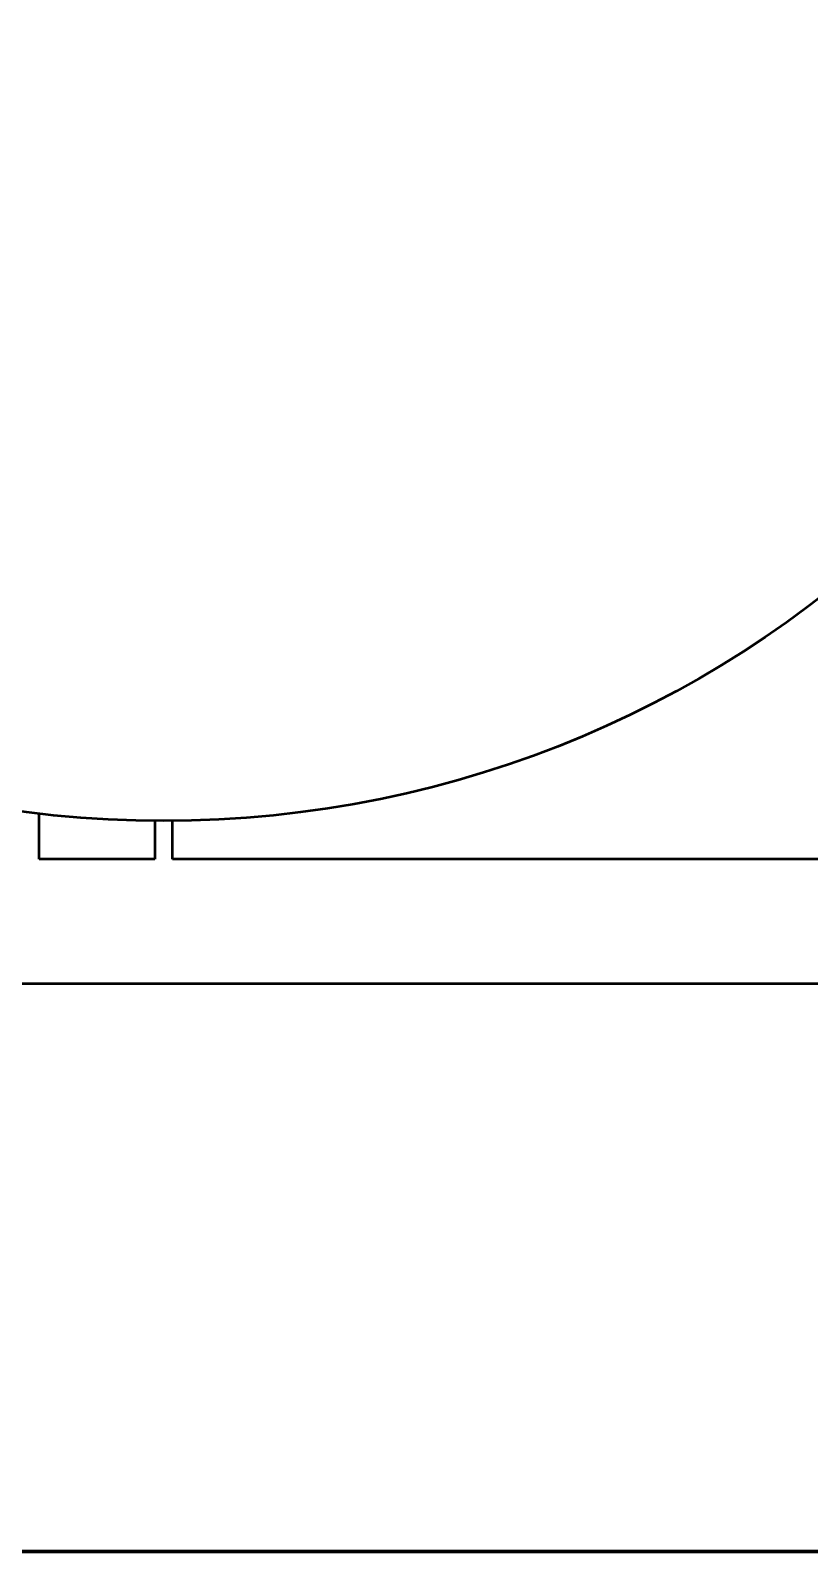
# Model space of a CAD drawing. Header units: millimetres. Extents: x 1510 to 10524, y 7125 to 13164.
# Drawn here: x 5184.9 to 5228.8, y 10608.1 to 10693.8 of the extents above; entities that cross this region are included whole.
import ezdxf

# ---------------------------------------------------------------- set-up
doc = ezdxf.new("R2010")
doc.units = ezdxf.units.MM
doc.header["$LTSCALE"] = 4
doc.layers.add('Border (ISO)', color=7, linetype='Continuous', lineweight=70)
doc.layers.add('Visible (ISO)', color=7, linetype='Continuous', lineweight=50)

# ---------------------------------------------------------------- blocks, each defined once
blk = doc.blocks.new('Borders right top border')
at = {"layer": 'Border (ISO)'}
blk.add_line((293, 4), (4, 4), dxfattribs=at)

msp = doc.modelspace()

# ---------------------------------------------------------------- linework, layer by layer
at = {"layer": 'Visible (ISO)'}
for p, q in [((5185.407, 10647.131), (5185.407, 10649.687)), ((5191.907, 10649.283), (5191.907, 10647.131)), ((5192.907, 10647.131), (5192.907, 10649.283)), ((5191.907, 10647.131), (5185.407, 10647.131)), ((5326.907, 10647.131), (5192.907, 10647.131)), ((5166.807, 10640.131), (5388.007, 10640.131))]:
    msp.add_line(p, q, dxfattribs=at)
msp.add_circle((5192.407, 10709.881), 60.6, dxfattribs=at)

# ---------------------------------------------------------------- block references
at = {"xscale": 3, "yscale": 3, "zscale": 3}
msp.add_blockref('Borders right top border', (4868.829, 10596.109), dxfattribs=at)

doc.saveas('drawing.dxf')
